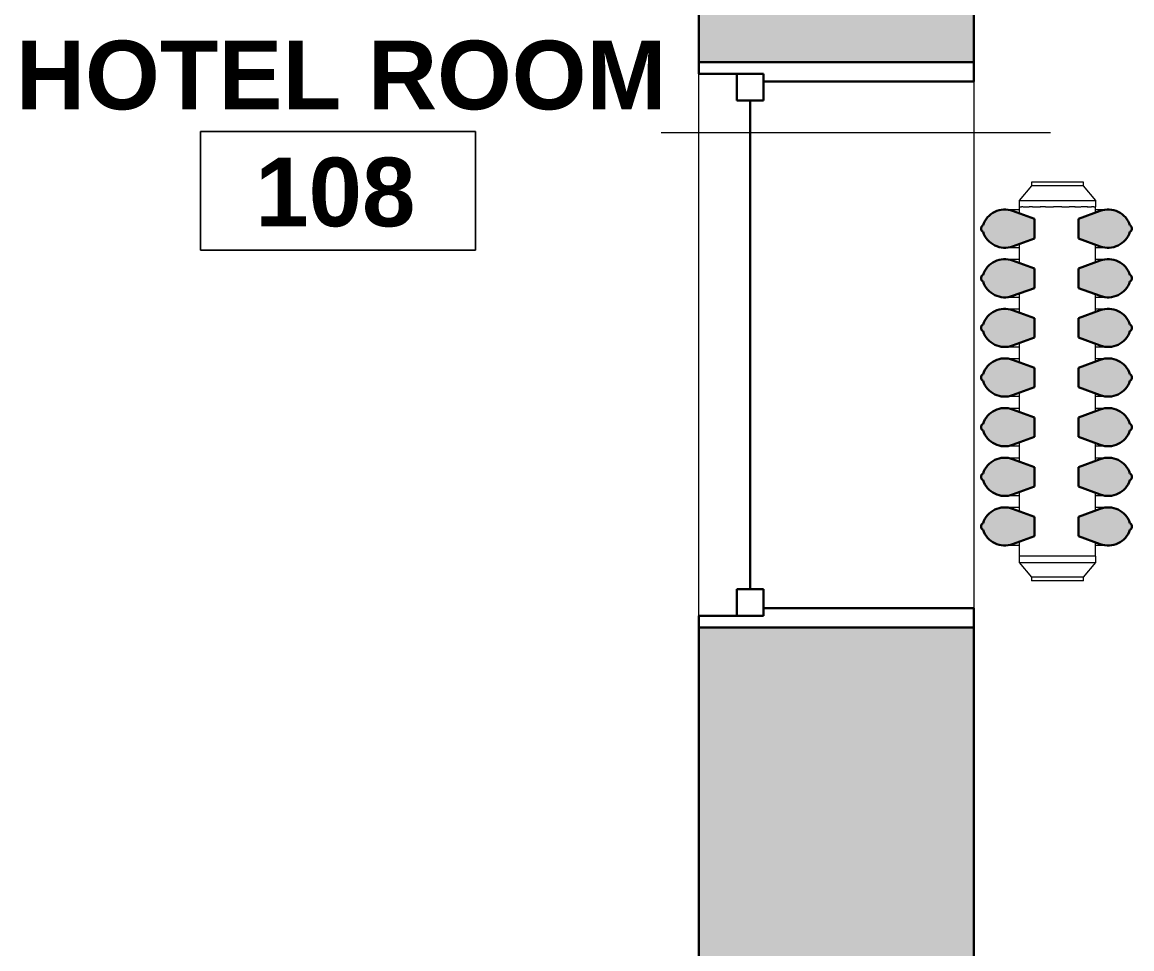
# Model space of a CAD drawing. Header units: inches. Extents: x -4688 to 1542, y -3558 to 978.
# Drawn here: x -1079.4 to -1006.7, y -446.7 to -386.1 of the extents above; entities that cross this region are included whole.
import ezdxf

# ---------------------------------------------------------------- set-up
doc = ezdxf.new("R2010")
doc.units = ezdxf.units.IN
doc.header["$MEASUREMENT"] = 0
for name, color, linetype, lineweight in [('A-AREA-IDEN', 2, 'Continuous', 9), ('A-GENM', 13, 'Continuous', 9), ('A-GLAZ', 151, 'Continuous', 18), ('A-WALL', 113, 'Continuous', 18), ('A-WALL-PATT', 111, 'Continuous', 18)]:
    doc.layers.add(name, color=color, linetype=linetype, lineweight=lineweight)
doc.styles.add('Swis721 Lt BT_B', font='', dxfattribs={"height": 4.5})
doc.styles.get('Swis721 Lt BT_B').set_extended_font_data('Swis721 Lt BT', bold=True)

# ---------------------------------------------------------------- blocks, each defined once
blk = doc.blocks.new('Double Hung - medium windows 3_ 1_-6826448-1st Floor Power _ Signal')
at = {"layer": 'A-GLAZ', "color": 8, "lineweight": 30}
for p, q in [((-18.5, 9), (-17.75, 9)), ((-17.75, 4.75), (-17.75, 9)), ((17.75, 4.75), (17.75, 9)), ((18.5, 9), (17.75, 9)), ((-17.75, 6.5), (-17.75, 4.75)), ((-17.75, 6.5), (-16, 6.5)), ((-16, 6.5), (-16, 4.75)), ((16, 6.5), (16, 4.75)), ((17.75, 6.5), (16, 6.5)), ((17.75, 6.5), (17.75, 4.75)), ((-16, 5.625), (16, 5.625)), ((-17.75, 4.75), (-16, 4.75)), ((-17.75, 4.75), (-17.25, 4.75)), ((-17.25, -9), (-17.25, 4.75)), ((17.75, 4.75), (16, 4.75)), ((17.25, 4.75), (17.75, 4.75)), ((17.25, 4.75), (17.25, -9)), ((-17.25, -9), (-18.5, -9)), ((17.25, -9), (18.5, -9))]:
    blk.add_line(p, q, dxfattribs=at)
blk = doc.blocks.new('Cast_Iron_Radiator_8182 - Cast_Iron_Radiator_8182-7592503-1st Floor Power _ Signal')
at = {"layer": 'A-GENM'}
h = blk.add_hatch(color=7, dxfattribs=at)
h.paths.add_polyline_path([(-4.524, -3.66), (-4.589, -2.87), (-5.111, -1.435), (-6.389, -1.435), (-6.911, -2.87), (-6.976, -3.66), (-6.629, -4.372), (-5.943, -4.848), (-5.876, -4.91), (-5.713, -4.933), (-5.624, -4.91), (-5.532, -4.809), (-4.871, -4.372)], flags=0)
h.paths.add_polyline_path([(-4.524, 3.66), (-4.871, 4.372), (-5.557, 4.848), (-5.624, 4.91), (-5.787, 4.933), (-5.876, 4.91), (-5.968, 4.809), (-6.629, 4.372), (-6.976, 3.66), (-6.911, 2.87), (-6.389, 1.435), (-5.111, 1.435), (-4.589, 2.87)], flags=0)
h = blk.add_hatch(color=7, dxfattribs=at)
h.paths.add_polyline_path([(-1.274, -3.66), (-1.339, -2.87), (-1.861, -1.435), (-3.139, -1.435), (-3.661, -2.87), (-3.726, -3.66), (-3.379, -4.372), (-2.693, -4.848), (-2.626, -4.91), (-2.463, -4.933), (-2.374, -4.91), (-2.282, -4.809), (-1.621, -4.372)], flags=0)
h.paths.add_polyline_path([(-1.274, 3.66), (-1.621, 4.372), (-2.307, 4.848), (-2.374, 4.91), (-2.537, 4.933), (-2.626, 4.91), (-2.718, 4.809), (-3.379, 4.372), (-3.726, 3.66), (-3.661, 2.87), (-3.139, 1.435), (-1.861, 1.435), (-1.339, 2.87)], flags=0)
h = blk.add_hatch(color=7, dxfattribs=at)
h.paths.add_polyline_path([(1.976, 3.66), (1.629, 4.372), (0.943, 4.848), (0.876, 4.91), (0.713, 4.933), (0.624, 4.91), (0.532, 4.809), (-0.129, 4.372), (-0.476, 3.66), (-0.411, 2.87), (0.111, 1.435), (1.389, 1.435), (1.911, 2.87)], flags=0)
h.paths.add_polyline_path([(1.976, -3.66), (1.911, -2.87), (1.389, -1.435), (0.111, -1.435), (-0.411, -2.87), (-0.476, -3.66), (-0.129, -4.372), (0.557, -4.848), (0.624, -4.91), (0.787, -4.933), (0.876, -4.91), (0.968, -4.809), (1.629, -4.372)], flags=0)
h = blk.add_hatch(color=7, dxfattribs=at)
h.paths.add_polyline_path([(5.226, -3.66), (5.161, -2.87), (4.639, -1.435), (3.361, -1.435), (2.839, -2.87), (2.774, -3.66), (3.121, -4.372), (3.81, -4.851), (3.874, -4.91), (4.037, -4.933), (4.126, -4.91), (4.218, -4.809), (4.879, -4.372)], flags=0)
h.paths.add_polyline_path([(5.226, 3.66), (4.879, 4.372), (4.193, 4.848), (4.126, 4.91), (3.963, 4.933), (3.874, 4.91), (3.782, 4.809), (3.121, 4.372), (2.774, 3.66), (2.839, 2.87), (3.361, 1.435), (4.639, 1.435), (5.161, 2.87)], flags=0)
h = blk.add_hatch(color=7, dxfattribs=at)
h.paths.add_polyline_path([(8.476, -3.66), (8.411, -2.87), (7.889, -1.435), (6.611, -1.435), (6.089, -2.87), (6.024, -3.66), (6.371, -4.372), (7.057, -4.848), (7.124, -4.91), (7.287, -4.933), (7.376, -4.91), (7.468, -4.809), (8.129, -4.372)], flags=0)
h.paths.add_polyline_path([(8.476, 3.66), (8.129, 4.372), (7.443, 4.848), (7.376, 4.91), (7.213, 4.933), (7.124, 4.91), (7.032, 4.809), (6.371, 4.372), (6.024, 3.66), (6.089, 2.87), (6.611, 1.435), (7.889, 1.435), (8.411, 2.87)], flags=0)
h = blk.add_hatch(color=7, dxfattribs=at)
h.paths.add_polyline_path([(11.726, 3.66), (11.379, 4.372), (10.693, 4.848), (10.626, 4.91), (10.463, 4.933), (10.374, 4.91), (10.282, 4.809), (9.621, 4.372), (9.274, 3.66), (9.339, 2.87), (9.861, 1.435), (11.139, 1.435), (11.661, 2.87)], flags=0)
h.paths.add_polyline_path([(11.726, -3.66), (11.661, -2.87), (11.139, -1.435), (9.861, -1.435), (9.339, -2.87), (9.274, -3.66), (9.621, -4.372), (10.307, -4.848), (10.374, -4.91), (10.537, -4.933), (10.626, -4.91), (10.718, -4.809), (11.379, -4.372)], flags=0)
h = blk.add_hatch(color=7, dxfattribs=at)
h.paths.add_polyline_path([(14.976, 3.66), (14.629, 4.372), (13.943, 4.848), (13.876, 4.91), (13.713, 4.933), (13.624, 4.91), (13.532, 4.809), (12.871, 4.372), (12.524, 3.66), (12.589, 2.87), (13.111, 1.435), (14.389, 1.435), (14.911, 2.87)], flags=0)
h.paths.add_polyline_path([(14.976, -3.66), (14.911, -2.87), (14.389, -1.435), (13.111, -1.435), (12.589, -2.87), (12.524, -3.66), (12.871, -4.372), (13.557, -4.848), (13.624, -4.91), (13.787, -4.933), (13.876, -4.91), (13.968, -4.809), (14.629, -4.372)], flags=0)
at = {"layer": 'A-GENM', "color": 8, "lineweight": 30}
for p, q in [((-5.943, 4.848), (-5.968, 4.809)), ((-5.713, 4.933), (-5.787, 4.933)), ((-5.532, 4.809), (-5.557, 4.848)), ((-2.693, 4.848), (-2.718, 4.809)), ((-2.463, 4.933), (-2.537, 4.933)), ((-2.282, 4.809), (-2.307, 4.848)), ((0.557, 4.848), (0.532, 4.809)), ((0.787, 4.933), (0.713, 4.933)), ((0.968, 4.809), (0.943, 4.848)), ((3.807, 4.848), (3.782, 4.809)), ((4.037, 4.933), (3.963, 4.933)), ((4.218, 4.809), (4.193, 4.848)), ((7.057, 4.848), (7.032, 4.809)), ((7.287, 4.933), (7.213, 4.933)), ((7.468, 4.809), (7.443, 4.848)), ((10.307, 4.848), (10.282, 4.809)), ((10.537, 4.933), (10.463, 4.933)), ((10.718, 4.809), (10.693, 4.848)), ((13.557, 4.848), (13.532, 4.809)), ((13.787, 4.933), (13.713, 4.933)), ((13.968, 4.809), (13.943, 4.848)), ((-6.911, 2.87), (-6.389, 1.435)), ((-5.111, 1.435), (-4.589, 2.87)), ((-3.661, 2.87), (-3.139, 1.435)), ((-1.861, 1.435), (-1.339, 2.87)), ((-0.411, 2.87), (0.111, 1.435)), ((1.389, 1.435), (1.911, 2.87)), ((2.839, 2.87), (3.361, 1.435)), ((4.639, 1.435), (5.161, 2.87)), ((6.089, 2.87), (6.611, 1.435)), ((7.889, 1.435), (8.411, 2.87)), ((9.339, 2.87), (9.861, 1.435)), ((11.139, 1.435), (11.661, 2.87)), ((12.589, 2.87), (13.111, 1.435)), ((14.389, 1.435), (14.911, 2.87)), ((-6.389, 1.435), (-5.111, 1.435)), ((-3.139, 1.435), (-1.861, 1.435)), ((0.111, 1.435), (1.389, 1.435)), ((3.361, 1.435), (4.639, 1.435)), ((6.611, 1.435), (7.889, 1.435)), ((9.861, 1.435), (11.139, 1.435)), ((13.111, 1.435), (14.389, 1.435)), ((-6.389, -1.435), (-6.911, -2.87)), ((-5.111, -1.435), (-6.389, -1.435)), ((-4.589, -2.87), (-5.111, -1.435)), ((-3.139, -1.435), (-3.661, -2.87)), ((-1.861, -1.435), (-3.139, -1.435)), ((-1.339, -2.87), (-1.861, -1.435)), ((0.111, -1.435), (-0.411, -2.87)), ((1.389, -1.435), (0.111, -1.435)), ((1.911, -2.87), (1.389, -1.435)), ((3.361, -1.435), (2.839, -2.87)), ((4.639, -1.435), (3.361, -1.435)), ((5.161, -2.87), (4.639, -1.435)), ((6.611, -1.435), (6.089, -2.87)), ((7.889, -1.435), (6.611, -1.435)), ((8.411, -2.87), (7.889, -1.435)), ((9.861, -1.435), (9.339, -2.87)), ((11.139, -1.435), (9.861, -1.435)), ((11.661, -2.87), (11.139, -1.435)), ((13.111, -1.435), (12.589, -2.87)), ((14.389, -1.435), (13.111, -1.435)), ((14.911, -2.87), (14.389, -1.435)), ((-5.968, -4.809), (-5.943, -4.848)), ((-5.787, -4.933), (-5.713, -4.933)), ((-5.557, -4.848), (-5.532, -4.809)), ((-2.718, -4.809), (-2.693, -4.848)), ((-2.537, -4.933), (-2.463, -4.933)), ((-2.307, -4.848), (-2.282, -4.809)), ((0.532, -4.809), (0.557, -4.848)), ((0.713, -4.933), (0.787, -4.933)), ((0.943, -4.848), (0.968, -4.809)), ((3.782, -4.809), (3.807, -4.848)), ((3.963, -4.933), (4.037, -4.933)), ((4.193, -4.848), (4.218, -4.809)), ((7.032, -4.809), (7.057, -4.848)), ((7.213, -4.933), (7.287, -4.933)), ((7.443, -4.848), (7.468, -4.809)), ((10.282, -4.809), (10.307, -4.848)), ((10.463, -4.933), (10.537, -4.933)), ((10.693, -4.848), (10.718, -4.809)), ((13.532, -4.809), (13.557, -4.848)), ((13.713, -4.933), (13.787, -4.933)), ((13.943, -4.848), (13.968, -4.809))]:
    blk.add_line(p, q, dxfattribs=at)
at = {"layer": 'A-GENM'}
for p, q in [((-7.584, 2.575), (-8.542, 1.771)), ((-7.179, 2.575), (-7.584, 2.575)), ((-7.584, -2.438), (-7.584, 2.575)), ((-7.179, 2.575), (-7.179, 2.565)), ((-6.799, 2.562), (-7.179, 2.562)), ((-7.179, 2.436), (-7.179, 2.551)), ((-7.179, 2.452), (-7.179, 2.301)), ((-7.179, 2.016), (-7.179, 2.287)), ((-3.549, 2.562), (-4.701, 2.562)), ((-0.299, 2.562), (-1.451, 2.562)), ((2.951, 2.562), (1.799, 2.562)), ((6.201, 2.562), (5.049, 2.562)), ((9.451, 2.562), (8.299, 2.562)), ((12.701, 2.562), (11.549, 2.562)), ((15.702, 2.562), (14.799, 2.562)), ((16.106, 2.575), (15.702, 2.575)), ((15.702, 2.575), (15.702, 2.565)), ((15.702, 2.551), (15.702, 2.436)), ((15.702, 2.452), (15.702, 2.301)), ((15.702, 2.287), (15.702, 2.016)), ((17.064, 1.771), (16.106, 2.575)), ((16.106, -2.438), (16.106, 2.575)), ((-8.542, 1.771), (-8.792, 1.771)), ((-8.792, 1.771), (-8.792, -1.635)), ((-8.542, 1.771), (-8.542, -1.635)), ((-7.179, 2.032), (-7.179, 1.615)), ((-7.179, 1.208), (-7.179, 1.604)), ((15.702, 2.032), (15.702, 1.615)), ((15.702, 1.604), (15.702, 1.208)), ((17.314, 1.771), (17.064, 1.771)), ((17.064, 1.771), (17.064, -1.635)), ((17.314, 1.771), (17.314, -1.635)), ((-7.179, 1.22), (-7.179, 0.828)), ((-7.179, 0.352), (-7.179, 0.825)), ((15.702, 1.22), (15.702, 0.828)), ((15.702, 0.825), (15.702, 0.352)), ((-7.179, 0.357), (-7.179, -0.194)), ((15.702, 0.357), (15.702, -0.194)), ((-7.179, -0.715), (-7.179, -0.19)), ((-7.179, -0.717), (-7.179, -1.06)), ((15.702, -0.19), (15.702, -0.715)), ((15.702, -0.717), (15.702, -1.06)), ((-7.179, -1.567), (-7.179, -1.051)), ((15.702, -1.051), (15.702, -1.567)), ((-8.792, -1.635), (-8.542, -1.635)), ((-8.542, -1.635), (-7.584, -2.438)), ((-7.179, -1.573), (-7.179, -1.704)), ((-7.179, -1.707), (-7.179, -1.792)), ((-7.179, -2.188), (-7.179, -1.784)), ((15.702, -1.573), (15.702, -1.704)), ((15.702, -1.707), (15.702, -1.792)), ((15.702, -1.784), (15.702, -2.188)), ((16.106, -2.438), (17.064, -1.635)), ((17.064, -1.635), (17.314, -1.635)), ((-7.584, -2.438), (-7.179, -2.438)), ((-7.179, -2.192), (-7.179, -2.296)), ((-7.179, -2.438), (-7.179, -2.291)), ((-7.179, -2.438), (-6.754, -2.438)), ((-4.746, -2.438), (-3.504, -2.438)), ((-1.496, -2.438), (-0.254, -2.438)), ((1.754, -2.438), (2.996, -2.438)), ((5.004, -2.438), (6.246, -2.438)), ((8.254, -2.438), (9.496, -2.438)), ((11.504, -2.438), (12.746, -2.438)), ((14.754, -2.438), (15.702, -2.438)), ((15.702, -2.192), (15.702, -2.296)), ((15.702, -2.291), (15.702, -2.438)), ((15.702, -2.438), (16.106, -2.438))]:
    blk.add_line(p, q, dxfattribs=at)
at = {"layer": 'A-GENM', "flags": 128}
for points in [[(-7.002, 3.383), (-7.001, 3.443), (-6.997, 3.503), (-6.991, 3.563), (-6.983, 3.622), (-6.972, 3.681), (-6.959, 3.74), (-6.943, 3.798), (-6.926, 3.855), (-6.906, 3.911), (-6.883, 3.967), (-6.859, 4.022), (-6.832, 4.076), (-6.804, 4.128), (-6.773, 4.18), (-6.74, 4.23), (-6.705, 4.279), (-6.668, 4.326), (-6.63, 4.372), (-6.589, 4.416), (-6.547, 4.459), (-6.503, 4.5), (-6.458, 4.539), (-6.411, 4.576), (-6.362, 4.612), (-6.312, 4.645), (-6.261, 4.677), (-6.209, 4.706), (-6.155, 4.733), (-6.101, 4.758), (-6.045, 4.781), (-5.989, 4.802), (-5.968, 4.809)], [(-5.919, 4.877), (-5.914, 4.882), (-5.909, 4.887), (-5.903, 4.892)], [(-5.844, 4.924), (-5.837, 4.926), (-5.83, 4.928), (-5.823, 4.929)], [(-5.676, 4.929), (-5.669, 4.927), (-5.662, 4.925), (-5.655, 4.923)], [(-5.596, 4.891), (-5.591, 4.887), (-5.585, 4.882), (-5.58, 4.876)], [(-5.532, 4.809), (-5.475, 4.789), (-5.419, 4.767), (-5.365, 4.743), (-5.311, 4.716), (-5.258, 4.688), (-5.206, 4.657), (-5.156, 4.624), (-5.107, 4.59), (-5.059, 4.553), (-5.013, 4.515), (-4.969, 4.474), (-4.926, 4.432), (-4.885, 4.389), (-4.846, 4.343), (-4.808, 4.296), (-4.773, 4.248), (-4.739, 4.198), (-4.707, 4.147), (-4.678, 4.095), (-4.651, 4.042), (-4.625, 3.987), (-4.602, 3.932), (-4.581, 3.876), (-4.563, 3.819), (-4.547, 3.761), (-4.533, 3.703), (-4.521, 3.644), (-4.512, 3.585), (-4.505, 3.525), (-4.5, 3.465), (-4.498, 3.405), (-4.498, 3.383)], [(-3.752, 3.383), (-3.751, 3.443), (-3.747, 3.503), (-3.741, 3.563), (-3.733, 3.622), (-3.722, 3.681), (-3.709, 3.74), (-3.693, 3.798), (-3.676, 3.855), (-3.656, 3.911), (-3.633, 3.967), (-3.609, 4.022), (-3.582, 4.076), (-3.554, 4.128), (-3.523, 4.18), (-3.49, 4.23), (-3.455, 4.279), (-3.418, 4.326), (-3.38, 4.372), (-3.339, 4.416), (-3.297, 4.459), (-3.253, 4.5), (-3.208, 4.539), (-3.161, 4.576), (-3.112, 4.612), (-3.062, 4.645), (-3.011, 4.677), (-2.959, 4.706), (-2.905, 4.733), (-2.851, 4.758), (-2.795, 4.781), (-2.739, 4.802), (-2.718, 4.809)], [(-2.669, 4.877), (-2.664, 4.882), (-2.659, 4.887), (-2.653, 4.892)], [(-2.594, 4.924), (-2.587, 4.926), (-2.58, 4.928), (-2.573, 4.929)], [(-2.426, 4.929), (-2.419, 4.927), (-2.412, 4.925), (-2.405, 4.923)], [(-2.346, 4.891), (-2.341, 4.887), (-2.335, 4.882), (-2.33, 4.876)], [(-2.282, 4.809), (-2.225, 4.789), (-2.169, 4.767), (-2.115, 4.743), (-2.061, 4.716), (-2.008, 4.688), (-1.956, 4.657), (-1.906, 4.624), (-1.857, 4.59), (-1.809, 4.553), (-1.763, 4.515), (-1.719, 4.474), (-1.676, 4.432), (-1.635, 4.389), (-1.596, 4.343), (-1.558, 4.296), (-1.523, 4.248), (-1.489, 4.198), (-1.457, 4.147), (-1.428, 4.095), (-1.401, 4.042), (-1.375, 3.987), (-1.352, 3.932), (-1.331, 3.876), (-1.313, 3.819), (-1.297, 3.761), (-1.283, 3.703), (-1.271, 3.644), (-1.262, 3.585), (-1.255, 3.525), (-1.25, 3.465), (-1.248, 3.405), (-1.248, 3.383)], [(-0.502, 3.383), (-0.501, 3.443), (-0.497, 3.503), (-0.491, 3.563), (-0.483, 3.622), (-0.472, 3.681), (-0.459, 3.74), (-0.443, 3.798), (-0.426, 3.855), (-0.406, 3.911), (-0.383, 3.967), (-0.359, 4.022), (-0.332, 4.076), (-0.304, 4.128), (-0.273, 4.18), (-0.24, 4.23), (-0.205, 4.279), (-0.168, 4.326), (-0.13, 4.372), (-0.089, 4.416), (-0.047, 4.459), (-0.003, 4.5), (0.042, 4.539), (0.089, 4.576), (0.138, 4.612), (0.188, 4.645), (0.239, 4.677), (0.291, 4.706), (0.345, 4.733), (0.399, 4.758), (0.455, 4.781), (0.511, 4.802), (0.532, 4.809)], [(0.581, 4.877), (0.586, 4.882), (0.591, 4.887), (0.597, 4.892)], [(0.656, 4.924), (0.663, 4.926), (0.67, 4.928), (0.677, 4.929)], [(0.824, 4.929), (0.831, 4.927), (0.838, 4.925), (0.845, 4.923)], [(0.904, 4.891), (0.909, 4.887), (0.915, 4.882), (0.92, 4.876)], [(0.968, 4.809), (1.025, 4.789), (1.081, 4.767), (1.135, 4.743), (1.189, 4.716), (1.242, 4.688), (1.294, 4.657), (1.344, 4.624), (1.393, 4.59), (1.441, 4.553), (1.487, 4.515), (1.531, 4.474), (1.574, 4.432), (1.615, 4.389), (1.654, 4.343), (1.692, 4.296), (1.727, 4.248), (1.761, 4.198), (1.793, 4.147), (1.822, 4.095), (1.849, 4.042), (1.875, 3.987), (1.898, 3.932), (1.919, 3.876), (1.937, 3.819), (1.953, 3.761), (1.967, 3.703), (1.979, 3.644), (1.988, 3.585), (1.995, 3.525), (2, 3.465), (2.002, 3.405), (2.002, 3.383)], [(2.748, 3.383), (2.749, 3.443), (2.753, 3.503), (2.759, 3.563), (2.767, 3.622), (2.778, 3.681), (2.791, 3.74), (2.807, 3.798), (2.824, 3.855), (2.844, 3.911), (2.867, 3.967), (2.891, 4.022), (2.918, 4.076), (2.946, 4.128), (2.977, 4.18), (3.01, 4.23), (3.045, 4.279), (3.082, 4.326), (3.12, 4.372), (3.161, 4.416), (3.203, 4.459), (3.247, 4.5), (3.292, 4.539), (3.339, 4.576), (3.388, 4.612), (3.438, 4.645), (3.489, 4.677), (3.541, 4.706), (3.595, 4.733), (3.649, 4.758), (3.705, 4.781), (3.761, 4.802), (3.782, 4.809)], [(3.831, 4.877), (3.836, 4.882), (3.841, 4.887), (3.847, 4.892)], [(3.906, 4.924), (3.913, 4.926), (3.92, 4.928), (3.927, 4.929)], [(4.074, 4.929), (4.081, 4.927), (4.088, 4.925), (4.095, 4.923)], [(4.154, 4.891), (4.159, 4.887), (4.165, 4.882), (4.17, 4.876)], [(4.218, 4.809), (4.275, 4.789), (4.331, 4.767), (4.385, 4.743), (4.439, 4.716), (4.492, 4.688), (4.544, 4.657), (4.594, 4.624), (4.643, 4.59), (4.691, 4.553), (4.737, 4.515), (4.781, 4.474), (4.824, 4.432), (4.865, 4.389), (4.904, 4.343), (4.942, 4.296), (4.977, 4.248), (5.011, 4.198), (5.043, 4.147), (5.072, 4.095), (5.099, 4.042), (5.125, 3.987), (5.148, 3.932), (5.169, 3.876), (5.187, 3.819), (5.203, 3.761), (5.217, 3.703), (5.229, 3.644), (5.238, 3.585), (5.245, 3.525), (5.25, 3.465), (5.252, 3.405), (5.252, 3.383)], [(5.998, 3.383), (5.999, 3.443), (6.003, 3.503), (6.009, 3.563), (6.017, 3.622), (6.028, 3.681), (6.041, 3.74), (6.057, 3.798), (6.074, 3.855), (6.094, 3.911), (6.117, 3.967), (6.141, 4.022), (6.168, 4.076), (6.196, 4.128), (6.227, 4.18), (6.26, 4.23), (6.295, 4.279), (6.332, 4.326), (6.37, 4.372), (6.411, 4.416), (6.453, 4.459), (6.497, 4.5), (6.542, 4.539), (6.589, 4.576), (6.638, 4.612), (6.688, 4.645), (6.739, 4.677), (6.791, 4.706), (6.845, 4.733), (6.899, 4.758), (6.955, 4.781), (7.011, 4.802), (7.032, 4.809)], [(7.081, 4.877), (7.086, 4.882), (7.091, 4.887), (7.097, 4.892)], [(7.156, 4.924), (7.163, 4.926), (7.17, 4.928), (7.177, 4.929)], [(7.324, 4.929), (7.331, 4.927), (7.338, 4.925), (7.345, 4.923)], [(7.404, 4.891), (7.409, 4.887), (7.415, 4.882), (7.42, 4.876)], [(7.468, 4.809), (7.525, 4.789), (7.581, 4.767), (7.635, 4.743), (7.689, 4.716), (7.742, 4.688), (7.794, 4.657), (7.844, 4.624), (7.893, 4.59), (7.941, 4.553), (7.987, 4.515), (8.031, 4.474), (8.074, 4.432), (8.115, 4.389), (8.154, 4.343), (8.192, 4.296), (8.227, 4.248), (8.261, 4.198), (8.293, 4.147), (8.322, 4.095), (8.349, 4.042), (8.375, 3.987), (8.398, 3.932), (8.419, 3.876), (8.437, 3.819), (8.453, 3.761), (8.467, 3.703), (8.479, 3.644), (8.488, 3.585), (8.495, 3.525), (8.5, 3.465), (8.502, 3.405), (8.502, 3.383)], [(9.248, 3.383), (9.249, 3.443), (9.253, 3.503), (9.259, 3.563), (9.267, 3.622), (9.278, 3.681), (9.291, 3.74), (9.307, 3.798), (9.324, 3.855), (9.344, 3.911), (9.367, 3.967), (9.391, 4.022), (9.418, 4.076), (9.446, 4.128), (9.477, 4.18), (9.51, 4.23), (9.545, 4.279), (9.582, 4.326), (9.62, 4.372), (9.661, 4.416), (9.703, 4.459), (9.747, 4.5), (9.792, 4.539), (9.839, 4.576), (9.888, 4.612), (9.938, 4.645), (9.989, 4.677), (10.041, 4.706), (10.095, 4.733), (10.149, 4.758), (10.205, 4.781), (10.261, 4.802), (10.282, 4.809)], [(10.331, 4.877), (10.336, 4.882), (10.341, 4.887), (10.347, 4.892)], [(10.406, 4.924), (10.413, 4.926), (10.42, 4.928), (10.427, 4.929)], [(10.574, 4.929), (10.581, 4.927), (10.588, 4.925), (10.595, 4.923)], [(10.654, 4.891), (10.659, 4.887), (10.665, 4.882), (10.67, 4.876)], [(10.718, 4.809), (10.775, 4.789), (10.831, 4.767), (10.885, 4.743), (10.939, 4.716), (10.992, 4.688), (11.044, 4.657), (11.094, 4.624), (11.143, 4.59), (11.191, 4.553), (11.237, 4.515), (11.281, 4.474), (11.324, 4.432), (11.365, 4.389), (11.404, 4.343), (11.442, 4.296), (11.477, 4.248), (11.511, 4.198), (11.543, 4.147), (11.572, 4.095), (11.599, 4.042), (11.625, 3.987), (11.648, 3.932), (11.669, 3.876), (11.687, 3.819), (11.703, 3.761), (11.717, 3.703), (11.729, 3.644), (11.738, 3.585), (11.745, 3.525), (11.75, 3.465), (11.752, 3.405), (11.752, 3.383)], [(12.498, 3.383), (12.499, 3.443), (12.503, 3.503), (12.509, 3.563), (12.517, 3.622), (12.528, 3.681), (12.541, 3.74), (12.557, 3.798), (12.574, 3.855), (12.594, 3.911), (12.617, 3.967), (12.641, 4.022), (12.668, 4.076), (12.696, 4.128), (12.727, 4.18), (12.76, 4.23), (12.795, 4.279), (12.832, 4.326), (12.87, 4.372), (12.911, 4.416), (12.953, 4.459), (12.997, 4.5), (13.042, 4.539), (13.089, 4.576), (13.138, 4.612), (13.188, 4.645), (13.239, 4.677), (13.291, 4.706), (13.345, 4.733), (13.399, 4.758), (13.455, 4.781), (13.511, 4.802), (13.532, 4.809)], [(13.581, 4.877), (13.586, 4.882), (13.591, 4.887), (13.597, 4.892)], [(13.656, 4.924), (13.663, 4.926), (13.67, 4.928), (13.677, 4.929)], [(13.824, 4.929), (13.831, 4.927), (13.838, 4.925), (13.845, 4.923)], [(13.904, 4.891), (13.909, 4.887), (13.915, 4.882), (13.92, 4.876)], [(13.968, 4.809), (14.025, 4.789), (14.081, 4.767), (14.135, 4.743), (14.189, 4.716), (14.242, 4.688), (14.294, 4.657), (14.344, 4.624), (14.393, 4.59), (14.441, 4.553), (14.487, 4.515), (14.531, 4.474), (14.574, 4.432), (14.615, 4.389), (14.654, 4.343), (14.692, 4.296), (14.727, 4.248), (14.761, 4.198), (14.793, 4.147), (14.822, 4.095), (14.849, 4.042), (14.875, 3.987), (14.898, 3.932), (14.919, 3.876), (14.937, 3.819), (14.953, 3.761), (14.967, 3.703), (14.979, 3.644), (14.988, 3.585), (14.995, 3.525), (15, 3.465), (15.002, 3.405), (15.002, 3.383)], [(-7.002, 2.571), (-7.002, 2.642), (-7.002, 2.71), (-7.002, 2.775), (-7.002, 2.837), (-7.002, 2.896), (-7.002, 2.952), (-7.002, 3.005), (-7.002, 3.055), (-7.002, 3.102), (-7.002, 3.145), (-7.002, 3.185), (-7.002, 3.221), (-7.002, 3.254), (-7.002, 3.283), (-7.002, 3.309), (-7.002, 3.33), (-7.002, 3.348), (-7.002, 3.363), (-7.002, 3.373), (-7.002, 3.38), (-7.002, 3.383), (-7.002, 3.383)], [(-4.498, 3.383), (-4.498, 3.381), (-4.498, 3.375), (-4.498, 3.366), (-4.498, 3.353), (-4.498, 3.336), (-4.498, 3.315), (-4.498, 3.29), (-4.498, 3.262), (-4.498, 3.23), (-4.498, 3.195), (-4.498, 3.156), (-4.498, 3.114), (-4.498, 3.068), (-4.498, 3.019), (-4.498, 2.967), (-4.498, 2.911), (-4.498, 2.853), (-4.498, 2.792), (-4.498, 2.727), (-4.498, 2.66), (-4.498, 2.591), (-4.498, 2.562)], [(-3.752, 2.571), (-3.752, 2.642), (-3.752, 2.71), (-3.752, 2.775), (-3.752, 2.837), (-3.752, 2.896), (-3.752, 2.952), (-3.752, 3.005), (-3.752, 3.055), (-3.752, 3.102), (-3.752, 3.145), (-3.752, 3.185), (-3.752, 3.221), (-3.752, 3.254), (-3.752, 3.283), (-3.752, 3.309), (-3.752, 3.33), (-3.752, 3.348), (-3.752, 3.363), (-3.752, 3.373), (-3.752, 3.38), (-3.752, 3.383), (-3.752, 3.383)], [(-1.248, 3.383), (-1.248, 3.381), (-1.248, 3.375), (-1.248, 3.366), (-1.248, 3.353), (-1.248, 3.336), (-1.248, 3.315), (-1.248, 3.29), (-1.248, 3.262), (-1.248, 3.23), (-1.248, 3.195), (-1.248, 3.156), (-1.248, 3.114), (-1.248, 3.068), (-1.248, 3.019), (-1.248, 2.967), (-1.248, 2.911), (-1.248, 2.853), (-1.248, 2.792), (-1.248, 2.727), (-1.248, 2.66), (-1.248, 2.591), (-1.248, 2.562)], [(-0.502, 2.571), (-0.502, 2.642), (-0.502, 2.71), (-0.502, 2.775), (-0.502, 2.837), (-0.502, 2.896), (-0.502, 2.952), (-0.502, 3.005), (-0.502, 3.055), (-0.502, 3.102), (-0.502, 3.145), (-0.502, 3.185), (-0.502, 3.221), (-0.502, 3.254), (-0.502, 3.283), (-0.502, 3.309), (-0.502, 3.33), (-0.502, 3.348), (-0.502, 3.363), (-0.502, 3.373), (-0.502, 3.38), (-0.502, 3.383), (-0.502, 3.383)], [(2.002, 3.383), (2.002, 3.381), (2.002, 3.375), (2.002, 3.366), (2.002, 3.353), (2.002, 3.336), (2.002, 3.315), (2.002, 3.29), (2.002, 3.262), (2.002, 3.23), (2.002, 3.195), (2.002, 3.156), (2.002, 3.114), (2.002, 3.068), (2.002, 3.019), (2.002, 2.967), (2.002, 2.911), (2.002, 2.853), (2.002, 2.792), (2.002, 2.727), (2.002, 2.66), (2.002, 2.591), (2.002, 2.562)], [(2.748, 2.571), (2.748, 2.642), (2.748, 2.71), (2.748, 2.775), (2.748, 2.837), (2.748, 2.896), (2.748, 2.952), (2.748, 3.005), (2.748, 3.055), (2.748, 3.102), (2.748, 3.145), (2.748, 3.185), (2.748, 3.221), (2.748, 3.254), (2.748, 3.283), (2.748, 3.309), (2.748, 3.33), (2.748, 3.348), (2.748, 3.363), (2.748, 3.373), (2.748, 3.38), (2.748, 3.383), (2.748, 3.383)], [(5.252, 3.383), (5.252, 3.381), (5.252, 3.375), (5.252, 3.366), (5.252, 3.353), (5.252, 3.336), (5.252, 3.315), (5.252, 3.29), (5.252, 3.262), (5.252, 3.23), (5.252, 3.195), (5.252, 3.156), (5.252, 3.114), (5.252, 3.068), (5.252, 3.019), (5.252, 2.967), (5.252, 2.911), (5.252, 2.853), (5.252, 2.792), (5.252, 2.727), (5.252, 2.66), (5.252, 2.591), (5.252, 2.562)], [(5.998, 2.571), (5.998, 2.642), (5.998, 2.71), (5.998, 2.775), (5.998, 2.837), (5.998, 2.896), (5.998, 2.952), (5.998, 3.005), (5.998, 3.055), (5.998, 3.102), (5.998, 3.145), (5.998, 3.185), (5.998, 3.221), (5.998, 3.254), (5.998, 3.283), (5.998, 3.309), (5.998, 3.33), (5.998, 3.348), (5.998, 3.363), (5.998, 3.373), (5.998, 3.38), (5.998, 3.383), (5.998, 3.383)], [(8.502, 3.383), (8.502, 3.381), (8.502, 3.375), (8.502, 3.366), (8.502, 3.353), (8.502, 3.336), (8.502, 3.315), (8.502, 3.29), (8.502, 3.262), (8.502, 3.23), (8.502, 3.195), (8.502, 3.156), (8.502, 3.114), (8.502, 3.068), (8.502, 3.019), (8.502, 2.967), (8.502, 2.911), (8.502, 2.853), (8.502, 2.792), (8.502, 2.727), (8.502, 2.66), (8.502, 2.591), (8.502, 2.562)], [(9.248, 2.571), (9.248, 2.642), (9.248, 2.71), (9.248, 2.775), (9.248, 2.837), (9.248, 2.896), (9.248, 2.952), (9.248, 3.005), (9.248, 3.055), (9.248, 3.102), (9.248, 3.145), (9.248, 3.185), (9.248, 3.221), (9.248, 3.254), (9.248, 3.283), (9.248, 3.309), (9.248, 3.33), (9.248, 3.348), (9.248, 3.363), (9.248, 3.373), (9.248, 3.38), (9.248, 3.383), (9.248, 3.383)], [(11.752, 3.383), (11.752, 3.381), (11.752, 3.375), (11.752, 3.366), (11.752, 3.353), (11.752, 3.336), (11.752, 3.315), (11.752, 3.29), (11.752, 3.262), (11.752, 3.23), (11.752, 3.195), (11.752, 3.156), (11.752, 3.114), (11.752, 3.068), (11.752, 3.019), (11.752, 2.967), (11.752, 2.911), (11.752, 2.853), (11.752, 2.792), (11.752, 2.727), (11.752, 2.66), (11.752, 2.591), (11.752, 2.562)], [(12.498, 2.571), (12.498, 2.642), (12.498, 2.71), (12.498, 2.775), (12.498, 2.837), (12.498, 2.896), (12.498, 2.952), (12.498, 3.005), (12.498, 3.055), (12.498, 3.102), (12.498, 3.145), (12.498, 3.185), (12.498, 3.221), (12.498, 3.254), (12.498, 3.283), (12.498, 3.309), (12.498, 3.33), (12.498, 3.348), (12.498, 3.363), (12.498, 3.373), (12.498, 3.38), (12.498, 3.383), (12.498, 3.383)], [(15.002, 3.383), (15.002, 3.381), (15.002, 3.375), (15.002, 3.366), (15.002, 3.353), (15.002, 3.336), (15.002, 3.315), (15.002, 3.29), (15.002, 3.262), (15.002, 3.23), (15.002, 3.195), (15.002, 3.156), (15.002, 3.114), (15.002, 3.068), (15.002, 3.019), (15.002, 2.967), (15.002, 2.911), (15.002, 2.853), (15.002, 2.792), (15.002, 2.727), (15.002, 2.66), (15.002, 2.591), (15.002, 2.562)], [(-7.002, -3.383), (-7.002, -3.381), (-7.002, -3.375), (-7.002, -3.366), (-7.002, -3.353), (-7.002, -3.336), (-7.002, -3.315), (-7.002, -3.29), (-7.002, -3.262), (-7.002, -3.23), (-7.002, -3.195), (-7.002, -3.156), (-7.002, -3.114), (-7.002, -3.068), (-7.002, -3.019), (-7.002, -2.967), (-7.002, -2.911), (-7.002, -2.853), (-7.002, -2.792), (-7.002, -2.727), (-7.002, -2.66), (-7.002, -2.591), (-7.002, -2.518), (-7.002, -2.444)], [(-4.498, -2.438), (-4.498, -2.498), (-4.498, -2.571), (-4.498, -2.642), (-4.498, -2.71), (-4.498, -2.775), (-4.498, -2.837), (-4.498, -2.896), (-4.498, -2.952), (-4.498, -3.005), (-4.498, -3.055), (-4.498, -3.102), (-4.498, -3.145), (-4.498, -3.185), (-4.498, -3.221), (-4.498, -3.254), (-4.498, -3.283), (-4.498, -3.309), (-4.498, -3.33), (-4.498, -3.348), (-4.498, -3.363), (-4.498, -3.373), (-4.498, -3.38), (-4.498, -3.383), (-4.498, -3.383)], [(-3.752, -3.383), (-3.752, -3.381), (-3.752, -3.375), (-3.752, -3.366), (-3.752, -3.353), (-3.752, -3.336), (-3.752, -3.315), (-3.752, -3.29), (-3.752, -3.262), (-3.752, -3.23), (-3.752, -3.195), (-3.752, -3.156), (-3.752, -3.114), (-3.752, -3.068), (-3.752, -3.019), (-3.752, -2.967), (-3.752, -2.911), (-3.752, -2.853), (-3.752, -2.792), (-3.752, -2.727), (-3.752, -2.66), (-3.752, -2.591), (-3.752, -2.518), (-3.752, -2.444)], [(-1.248, -2.438), (-1.248, -2.498), (-1.248, -2.571), (-1.248, -2.642), (-1.248, -2.71), (-1.248, -2.775), (-1.248, -2.837), (-1.248, -2.896), (-1.248, -2.952), (-1.248, -3.005), (-1.248, -3.055), (-1.248, -3.102), (-1.248, -3.145), (-1.248, -3.185), (-1.248, -3.221), (-1.248, -3.254), (-1.248, -3.283), (-1.248, -3.309), (-1.248, -3.33), (-1.248, -3.348), (-1.248, -3.363), (-1.248, -3.373), (-1.248, -3.38), (-1.248, -3.383), (-1.248, -3.383)], [(-0.502, -3.383), (-0.502, -3.381), (-0.502, -3.375), (-0.502, -3.366), (-0.502, -3.353), (-0.502, -3.336), (-0.502, -3.315), (-0.502, -3.29), (-0.502, -3.262), (-0.502, -3.23), (-0.502, -3.195), (-0.502, -3.156), (-0.502, -3.114), (-0.502, -3.068), (-0.502, -3.019), (-0.502, -2.967), (-0.502, -2.911), (-0.502, -2.853), (-0.502, -2.792), (-0.502, -2.727), (-0.502, -2.66), (-0.502, -2.591), (-0.502, -2.518), (-0.502, -2.444)], [(2.002, -2.438), (2.002, -2.498), (2.002, -2.571), (2.002, -2.642), (2.002, -2.71), (2.002, -2.775), (2.002, -2.837), (2.002, -2.896), (2.002, -2.952), (2.002, -3.005), (2.002, -3.055), (2.002, -3.102), (2.002, -3.145), (2.002, -3.185), (2.002, -3.221), (2.002, -3.254), (2.002, -3.283), (2.002, -3.309), (2.002, -3.33), (2.002, -3.348), (2.002, -3.363), (2.002, -3.373), (2.002, -3.38), (2.002, -3.383), (2.002, -3.383)], [(2.748, -3.383), (2.748, -3.381), (2.748, -3.375), (2.748, -3.366), (2.748, -3.353), (2.748, -3.336), (2.748, -3.315), (2.748, -3.29), (2.748, -3.262), (2.748, -3.23), (2.748, -3.195), (2.748, -3.156), (2.748, -3.114), (2.748, -3.068), (2.748, -3.019), (2.748, -2.967), (2.748, -2.911), (2.748, -2.853), (2.748, -2.792), (2.748, -2.727), (2.748, -2.66), (2.748, -2.591), (2.748, -2.518), (2.748, -2.444)], [(5.252, -2.438), (5.252, -2.498), (5.252, -2.571), (5.252, -2.642), (5.252, -2.71), (5.252, -2.775), (5.252, -2.837), (5.252, -2.896), (5.252, -2.952), (5.252, -3.005), (5.252, -3.055), (5.252, -3.102), (5.252, -3.145), (5.252, -3.185), (5.252, -3.221), (5.252, -3.254), (5.252, -3.283), (5.252, -3.309), (5.252, -3.33), (5.252, -3.348), (5.252, -3.363), (5.252, -3.373), (5.252, -3.38), (5.252, -3.383), (5.252, -3.383)], [(5.998, -3.383), (5.998, -3.381), (5.998, -3.375), (5.998, -3.366), (5.998, -3.353), (5.998, -3.336), (5.998, -3.315), (5.998, -3.29), (5.998, -3.262), (5.998, -3.23), (5.998, -3.195), (5.998, -3.156), (5.998, -3.114), (5.998, -3.068), (5.998, -3.019), (5.998, -2.967), (5.998, -2.911), (5.998, -2.853), (5.998, -2.792), (5.998, -2.727), (5.998, -2.66), (5.998, -2.591), (5.998, -2.518), (5.998, -2.444)], [(8.502, -2.438), (8.502, -2.498), (8.502, -2.571), (8.502, -2.642), (8.502, -2.71), (8.502, -2.775), (8.502, -2.837), (8.502, -2.896), (8.502, -2.952), (8.502, -3.005), (8.502, -3.055), (8.502, -3.102), (8.502, -3.145), (8.502, -3.185), (8.502, -3.221), (8.502, -3.254), (8.502, -3.283), (8.502, -3.309), (8.502, -3.33), (8.502, -3.348), (8.502, -3.363), (8.502, -3.373), (8.502, -3.38), (8.502, -3.383), (8.502, -3.383)], [(9.248, -3.383), (9.248, -3.381), (9.248, -3.375), (9.248, -3.366), (9.248, -3.353), (9.248, -3.336), (9.248, -3.315), (9.248, -3.29), (9.248, -3.262), (9.248, -3.23), (9.248, -3.195), (9.248, -3.156), (9.248, -3.114), (9.248, -3.068), (9.248, -3.019), (9.248, -2.967), (9.248, -2.911), (9.248, -2.853), (9.248, -2.792), (9.248, -2.727), (9.248, -2.66), (9.248, -2.591), (9.248, -2.518), (9.248, -2.444)], [(11.752, -2.438), (11.752, -2.498), (11.752, -2.571), (11.752, -2.642), (11.752, -2.71), (11.752, -2.775), (11.752, -2.837), (11.752, -2.896), (11.752, -2.952), (11.752, -3.005), (11.752, -3.055), (11.752, -3.102), (11.752, -3.145), (11.752, -3.185), (11.752, -3.221), (11.752, -3.254), (11.752, -3.283), (11.752, -3.309), (11.752, -3.33), (11.752, -3.348), (11.752, -3.363), (11.752, -3.373), (11.752, -3.38), (11.752, -3.383), (11.752, -3.383)], [(12.498, -3.383), (12.498, -3.381), (12.498, -3.375), (12.498, -3.366), (12.498, -3.353), (12.498, -3.336), (12.498, -3.315), (12.498, -3.29), (12.498, -3.262), (12.498, -3.23), (12.498, -3.195), (12.498, -3.156), (12.498, -3.114), (12.498, -3.068), (12.498, -3.019), (12.498, -2.967), (12.498, -2.911), (12.498, -2.853), (12.498, -2.792), (12.498, -2.727), (12.498, -2.66), (12.498, -2.591), (12.498, -2.518), (12.498, -2.444)], [(15.002, -2.436), (15.002, -2.498), (15.002, -2.571), (15.002, -2.642), (15.002, -2.71), (15.002, -2.775), (15.002, -2.837), (15.002, -2.896), (15.002, -2.952), (15.002, -3.005), (15.002, -3.055), (15.002, -3.102), (15.002, -3.145), (15.002, -3.185), (15.002, -3.221), (15.002, -3.254), (15.002, -3.283), (15.002, -3.309), (15.002, -3.33), (15.002, -3.348), (15.002, -3.363), (15.002, -3.373), (15.002, -3.38), (15.002, -3.383), (15.002, -3.383)], [(-5.968, -4.809), (-6.025, -4.789), (-6.081, -4.767), (-6.135, -4.743), (-6.189, -4.716), (-6.242, -4.688), (-6.294, -4.657), (-6.344, -4.624), (-6.393, -4.59), (-6.441, -4.553), (-6.487, -4.515), (-6.531, -4.474), (-6.574, -4.432), (-6.615, -4.389), (-6.654, -4.343), (-6.692, -4.296), (-6.727, -4.248), (-6.761, -4.198), (-6.793, -4.147), (-6.822, -4.095), (-6.849, -4.042), (-6.875, -3.987), (-6.898, -3.932), (-6.919, -3.876), (-6.937, -3.819), (-6.953, -3.761), (-6.967, -3.703), (-6.979, -3.644), (-6.988, -3.585), (-6.995, -3.525), (-7, -3.465), (-7.002, -3.405), (-7.002, -3.383)], [(-4.498, -3.383), (-4.499, -3.443), (-4.503, -3.503), (-4.509, -3.563), (-4.517, -3.622), (-4.528, -3.681), (-4.541, -3.74), (-4.557, -3.798), (-4.574, -3.855), (-4.594, -3.911), (-4.617, -3.967), (-4.641, -4.022), (-4.668, -4.076), (-4.696, -4.128), (-4.727, -4.18), (-4.76, -4.23), (-4.795, -4.279), (-4.832, -4.326), (-4.87, -4.372), (-4.911, -4.416), (-4.953, -4.459), (-4.997, -4.5), (-5.042, -4.539), (-5.089, -4.576), (-5.138, -4.612), (-5.188, -4.645), (-5.239, -4.677), (-5.291, -4.706), (-5.345, -4.733), (-5.399, -4.758), (-5.455, -4.781), (-5.511, -4.802), (-5.532, -4.809)], [(-2.718, -4.809), (-2.775, -4.789), (-2.831, -4.767), (-2.885, -4.743), (-2.939, -4.716), (-2.992, -4.688), (-3.044, -4.657), (-3.094, -4.624), (-3.143, -4.59), (-3.191, -4.553), (-3.237, -4.515), (-3.281, -4.474), (-3.324, -4.432), (-3.365, -4.389), (-3.404, -4.343), (-3.442, -4.296), (-3.477, -4.248), (-3.511, -4.198), (-3.543, -4.147), (-3.572, -4.095), (-3.599, -4.042), (-3.625, -3.987), (-3.648, -3.932), (-3.669, -3.876), (-3.687, -3.819), (-3.703, -3.761), (-3.717, -3.703), (-3.729, -3.644), (-3.738, -3.585), (-3.745, -3.525), (-3.75, -3.465), (-3.752, -3.405), (-3.752, -3.383)], [(-1.248, -3.383), (-1.249, -3.443), (-1.253, -3.503), (-1.259, -3.563), (-1.267, -3.622), (-1.278, -3.681), (-1.291, -3.74), (-1.307, -3.798), (-1.324, -3.855), (-1.344, -3.911), (-1.367, -3.967), (-1.391, -4.022), (-1.418, -4.076), (-1.446, -4.128), (-1.477, -4.18), (-1.51, -4.23), (-1.545, -4.279), (-1.582, -4.326), (-1.62, -4.372), (-1.661, -4.416), (-1.703, -4.459), (-1.747, -4.5), (-1.792, -4.539), (-1.839, -4.576), (-1.888, -4.612), (-1.938, -4.645), (-1.989, -4.677), (-2.041, -4.706), (-2.095, -4.733), (-2.149, -4.758), (-2.205, -4.781), (-2.261, -4.802), (-2.282, -4.809)], [(0.532, -4.809), (0.475, -4.789), (0.419, -4.767), (0.365, -4.743), (0.311, -4.716), (0.258, -4.688), (0.206, -4.657), (0.156, -4.624), (0.107, -4.59), (0.059, -4.553), (0.013, -4.515), (-0.031, -4.474), (-0.074, -4.432), (-0.115, -4.389), (-0.154, -4.343), (-0.192, -4.296), (-0.227, -4.248), (-0.261, -4.198), (-0.293, -4.147), (-0.322, -4.095), (-0.349, -4.042), (-0.375, -3.987), (-0.398, -3.932), (-0.419, -3.876), (-0.437, -3.819), (-0.453, -3.761), (-0.467, -3.703), (-0.479, -3.644), (-0.488, -3.585), (-0.495, -3.525), (-0.5, -3.465), (-0.502, -3.405), (-0.502, -3.383)], [(2.002, -3.383), (2.001, -3.443), (1.997, -3.503), (1.991, -3.563), (1.983, -3.622), (1.972, -3.681), (1.959, -3.74), (1.943, -3.798), (1.926, -3.855), (1.906, -3.911), (1.883, -3.967), (1.859, -4.022), (1.832, -4.076), (1.804, -4.128), (1.773, -4.18), (1.74, -4.23), (1.705, -4.279), (1.668, -4.326), (1.63, -4.372), (1.589, -4.416), (1.547, -4.459), (1.503, -4.5), (1.458, -4.539), (1.411, -4.576), (1.362, -4.612), (1.312, -4.645), (1.261, -4.677), (1.209, -4.706), (1.155, -4.733), (1.101, -4.758), (1.045, -4.781), (0.989, -4.802), (0.968, -4.809)], [(3.782, -4.809), (3.725, -4.789), (3.669, -4.767), (3.615, -4.743), (3.561, -4.716), (3.508, -4.688), (3.456, -4.657), (3.406, -4.624), (3.357, -4.59), (3.309, -4.553), (3.263, -4.515), (3.219, -4.474), (3.176, -4.432), (3.135, -4.389), (3.096, -4.343), (3.058, -4.296), (3.023, -4.248), (2.989, -4.198), (2.957, -4.147), (2.928, -4.095), (2.901, -4.042), (2.875, -3.987), (2.852, -3.932), (2.831, -3.876), (2.813, -3.819), (2.797, -3.761), (2.783, -3.703), (2.771, -3.644), (2.762, -3.585), (2.755, -3.525), (2.75, -3.465), (2.748, -3.405), (2.748, -3.383)], [(5.252, -3.383), (5.251, -3.443), (5.247, -3.503), (5.241, -3.563), (5.233, -3.622), (5.222, -3.681), (5.209, -3.74), (5.193, -3.798), (5.176, -3.855), (5.156, -3.911), (5.133, -3.967), (5.109, -4.022), (5.082, -4.076), (5.054, -4.128), (5.023, -4.18), (4.99, -4.23), (4.955, -4.279), (4.918, -4.326), (4.88, -4.372), (4.839, -4.416), (4.797, -4.459), (4.753, -4.5), (4.708, -4.539), (4.661, -4.576), (4.612, -4.612), (4.562, -4.645), (4.511, -4.677), (4.459, -4.706), (4.405, -4.733), (4.351, -4.758), (4.295, -4.781), (4.239, -4.802), (4.218, -4.809)], [(7.032, -4.809), (6.975, -4.789), (6.919, -4.767), (6.865, -4.743), (6.811, -4.716), (6.758, -4.688), (6.706, -4.657), (6.656, -4.624), (6.607, -4.59), (6.559, -4.553), (6.513, -4.515), (6.469, -4.474), (6.426, -4.432), (6.385, -4.389), (6.346, -4.343), (6.308, -4.296), (6.273, -4.248), (6.239, -4.198), (6.207, -4.147), (6.178, -4.095), (6.151, -4.042), (6.125, -3.987), (6.102, -3.932), (6.081, -3.876), (6.063, -3.819), (6.047, -3.761), (6.033, -3.703), (6.021, -3.644), (6.012, -3.585), (6.005, -3.525), (6, -3.465), (5.998, -3.405), (5.998, -3.383)], [(8.502, -3.383), (8.501, -3.443), (8.497, -3.503), (8.491, -3.563), (8.483, -3.622), (8.472, -3.681), (8.459, -3.74), (8.443, -3.798), (8.426, -3.855), (8.406, -3.911), (8.383, -3.967), (8.359, -4.022), (8.332, -4.076), (8.304, -4.128), (8.273, -4.18), (8.24, -4.23), (8.205, -4.279), (8.168, -4.326), (8.13, -4.372), (8.089, -4.416), (8.047, -4.459), (8.003, -4.5), (7.958, -4.539), (7.911, -4.576), (7.862, -4.612), (7.812, -4.645), (7.761, -4.677), (7.709, -4.706), (7.655, -4.733), (7.601, -4.758), (7.545, -4.781), (7.489, -4.802), (7.468, -4.809)], [(10.282, -4.809), (10.225, -4.789), (10.169, -4.767), (10.115, -4.743), (10.061, -4.716), (10.008, -4.688), (9.956, -4.657), (9.906, -4.624), (9.857, -4.59), (9.809, -4.553), (9.763, -4.515), (9.719, -4.474), (9.676, -4.432), (9.635, -4.389), (9.596, -4.343), (9.558, -4.296), (9.523, -4.248), (9.489, -4.198), (9.457, -4.147), (9.428, -4.095), (9.401, -4.042), (9.375, -3.987), (9.352, -3.932), (9.331, -3.876), (9.313, -3.819), (9.297, -3.761), (9.283, -3.703), (9.271, -3.644), (9.262, -3.585), (9.255, -3.525), (9.25, -3.465), (9.248, -3.405), (9.248, -3.383)], [(11.752, -3.383), (11.751, -3.443), (11.747, -3.503), (11.741, -3.563), (11.733, -3.622), (11.722, -3.681), (11.709, -3.74), (11.693, -3.798), (11.676, -3.855), (11.656, -3.911), (11.633, -3.967), (11.609, -4.022), (11.582, -4.076), (11.554, -4.128), (11.523, -4.18), (11.49, -4.23), (11.455, -4.279), (11.418, -4.326), (11.38, -4.372), (11.339, -4.416), (11.297, -4.459), (11.253, -4.5), (11.208, -4.539), (11.161, -4.576), (11.112, -4.612), (11.062, -4.645), (11.011, -4.677), (10.959, -4.706), (10.905, -4.733), (10.851, -4.758), (10.795, -4.781), (10.739, -4.802), (10.718, -4.809)], [(13.532, -4.809), (13.475, -4.789), (13.419, -4.767), (13.365, -4.743), (13.311, -4.716), (13.258, -4.688), (13.206, -4.657), (13.156, -4.624), (13.107, -4.59), (13.059, -4.553), (13.013, -4.515), (12.969, -4.474), (12.926, -4.432), (12.885, -4.389), (12.846, -4.343), (12.808, -4.296), (12.773, -4.248), (12.739, -4.198), (12.707, -4.147), (12.678, -4.095), (12.651, -4.042), (12.625, -3.987), (12.602, -3.932), (12.581, -3.876), (12.563, -3.819), (12.547, -3.761), (12.533, -3.703), (12.521, -3.644), (12.512, -3.585), (12.505, -3.525), (12.5, -3.465), (12.498, -3.405), (12.498, -3.383)], [(15.002, -3.383), (15.001, -3.443), (14.997, -3.503), (14.991, -3.563), (14.983, -3.622), (14.972, -3.681), (14.959, -3.74), (14.943, -3.798), (14.926, -3.855), (14.906, -3.911), (14.883, -3.967), (14.859, -4.022), (14.832, -4.076), (14.804, -4.128), (14.773, -4.18), (14.74, -4.23), (14.705, -4.279), (14.668, -4.326), (14.63, -4.372), (14.589, -4.416), (14.547, -4.459), (14.503, -4.5), (14.458, -4.539), (14.411, -4.576), (14.362, -4.612), (14.312, -4.645), (14.261, -4.677), (14.209, -4.706), (14.155, -4.733), (14.101, -4.758), (14.045, -4.781), (13.989, -4.802), (13.968, -4.809)], [(-5.904, -4.891), (-5.909, -4.887), (-5.915, -4.882), (-5.92, -4.876)], [(-5.824, -4.929), (-5.831, -4.927), (-5.838, -4.925), (-5.845, -4.923)], [(-5.656, -4.924), (-5.663, -4.926), (-5.67, -4.928), (-5.677, -4.929)], [(-5.581, -4.877), (-5.586, -4.882), (-5.591, -4.887), (-5.597, -4.892)], [(-2.654, -4.891), (-2.659, -4.887), (-2.665, -4.882), (-2.67, -4.876)], [(-2.574, -4.929), (-2.581, -4.927), (-2.588, -4.925), (-2.595, -4.923)], [(-2.406, -4.924), (-2.413, -4.926), (-2.42, -4.928), (-2.427, -4.929)], [(-2.331, -4.877), (-2.336, -4.882), (-2.341, -4.887), (-2.347, -4.892)], [(0.596, -4.891), (0.591, -4.887), (0.585, -4.882), (0.58, -4.876)], [(0.676, -4.929), (0.669, -4.927), (0.662, -4.925), (0.655, -4.923)], [(0.844, -4.924), (0.837, -4.926), (0.83, -4.928), (0.823, -4.929)], [(0.919, -4.877), (0.914, -4.882), (0.909, -4.887), (0.903, -4.892)], [(3.846, -4.891), (3.841, -4.887), (3.835, -4.882), (3.83, -4.876)], [(3.926, -4.929), (3.919, -4.927), (3.912, -4.925), (3.905, -4.923)], [(4.094, -4.924), (4.087, -4.926), (4.08, -4.928), (4.073, -4.929)], [(4.169, -4.877), (4.164, -4.882), (4.159, -4.887), (4.153, -4.892)], [(7.096, -4.891), (7.091, -4.887), (7.085, -4.882), (7.08, -4.876)], [(7.176, -4.929), (7.169, -4.927), (7.162, -4.925), (7.155, -4.923)], [(7.344, -4.924), (7.337, -4.926), (7.33, -4.928), (7.323, -4.929)], [(7.419, -4.877), (7.414, -4.882), (7.409, -4.887), (7.403, -4.892)], [(10.346, -4.891), (10.341, -4.887), (10.335, -4.882), (10.33, -4.876)], [(10.426, -4.929), (10.419, -4.927), (10.412, -4.925), (10.405, -4.923)], [(10.594, -4.924), (10.587, -4.926), (10.58, -4.928), (10.573, -4.929)], [(10.669, -4.877), (10.664, -4.882), (10.659, -4.887), (10.653, -4.892)], [(13.596, -4.891), (13.591, -4.887), (13.585, -4.882), (13.58, -4.876)], [(13.676, -4.929), (13.669, -4.927), (13.662, -4.925), (13.655, -4.923)], [(13.844, -4.924), (13.837, -4.926), (13.83, -4.928), (13.823, -4.929)], [(13.919, -4.877), (13.914, -4.882), (13.909, -4.887), (13.903, -4.892)]]:
    blk.add_lwpolyline(points, dxfattribs=at)
at = {"layer": 'A-GENM', "color": 8, "lineweight": 30}
for centre, radius, start, end in [((-5.502, 3.383), 1.5, 108.11058, 200), ((-5.787, 4.747), 0.186, 90, 147), ((-5.713, 4.747), 0.186, 33, 90), ((-5.998, 3.383), 1.5, 340, 71.88942), ((-2.252, 3.383), 1.5, 108.11058, 200), ((-2.537, 4.747), 0.186, 90, 147), ((-2.463, 4.747), 0.186, 33, 90), ((-2.748, 3.383), 1.5, 340, 71.88942), ((0.998, 3.383), 1.5, 108.11058, 200), ((0.713, 4.747), 0.186, 90, 147), ((0.787, 4.747), 0.186, 33, 90), ((0.502, 3.383), 1.5, 340, 71.88942), ((4.248, 3.383), 1.5, 108.11058, 200), ((3.963, 4.747), 0.186, 90, 147), ((4.037, 4.747), 0.186, 33, 90), ((3.752, 3.383), 1.5, 340, 71.88942), ((7.498, 3.383), 1.5, 108.11058, 200), ((7.213, 4.747), 0.186, 90, 147), ((7.287, 4.747), 0.186, 33, 90), ((7.002, 3.383), 1.5, 340, 71.88942), ((10.748, 3.383), 1.5, 108.11058, 200), ((10.463, 4.747), 0.186, 90, 147), ((10.537, 4.747), 0.186, 33, 90), ((10.252, 3.383), 1.5, 340, 71.88942), ((13.998, 3.383), 1.5, 108.11058, 200), ((13.713, 4.747), 0.186, 90, 147), ((13.787, 4.747), 0.186, 33, 90), ((13.502, 3.383), 1.5, 340, 71.88942), ((-5.502, -3.383), 1.5, 160, 251.88942), ((-5.998, -3.383), 1.5, 288.11058, 20), ((-2.252, -3.383), 1.5, 160, 251.88942), ((-2.748, -3.383), 1.5, 288.11058, 20), ((0.998, -3.383), 1.5, 160, 251.88942), ((0.502, -3.383), 1.5, 288.11058, 20), ((4.248, -3.383), 1.5, 160, 251.88942), ((3.752, -3.383), 1.5, 288.11058, 20), ((7.498, -3.383), 1.5, 160, 251.88942), ((7.002, -3.383), 1.5, 288.11058, 20), ((10.748, -3.383), 1.5, 160, 251.88942), ((10.252, -3.383), 1.5, 288.11058, 20), ((13.998, -3.383), 1.5, 160, 251.88942), ((13.502, -3.383), 1.5, 288.11058, 20), ((-5.787, -4.747), 0.186, 213, 270), ((-5.713, -4.747), 0.186, 270, 327), ((-2.537, -4.747), 0.186, 213, 270), ((-2.463, -4.747), 0.186, 270, 327), ((0.713, -4.747), 0.186, 213, 270), ((0.787, -4.747), 0.186, 270, 327), ((3.963, -4.747), 0.186, 213, 270), ((4.037, -4.747), 0.186, 270, 327), ((7.213, -4.747), 0.186, 213, 270), ((7.287, -4.747), 0.186, 270, 327), ((10.463, -4.747), 0.186, 213, 270), ((10.537, -4.747), 0.186, 270, 327), ((13.713, -4.747), 0.186, 213, 270), ((13.787, -4.747), 0.186, 270, 327)]:
    blk.add_arc(centre, radius, start, end, dxfattribs=at)
blk = doc.blocks.new('Room Tag - Room Name and Number-3379422-1st Floor Power _ Signal')
at = {"layer": 'A-AREA-IDEN'}
for p, q in [((-0.1881, -0.1636), (-0.1881, -0.0018)), ((-0.1881, -0.0018), (0.1869, -0.0018)), ((0.1869, -0.0018), (-0.1881, -0.0018)), ((-0.1881, -0.0018), (-0.1881, -0.1636)), ((0.1869, -0.0018), (0.1869, -0.1636)), ((0.1869, -0.1636), (0.1869, -0.0018)), ((0.1869, -0.1636), (-0.1881, -0.1636)), ((-0.1881, -0.1636), (0.1869, -0.1636))]:
    blk.add_line(p, q, dxfattribs=at)

msp = doc.modelspace()

# ---------------------------------------------------------------- hatches: boundary and pattern name
at = {"layer": 'A-WALL-PATT', "lineweight": 9}
h = msp.add_hatch(color=7, dxfattribs=at)
h.paths.add_polyline_path([(-1035.062, -1284.185), (-1017.062, -1284.185), (-1017.062, -1208.435), (-1020.687, -1208.435), (-1020.687, -1196.935), (-1017.062, -1196.935), (-1017.062, -1161.234), (-1035.062, -1161.234), (-1035.062, -1214.071)], flags=0)
h.paths.add_polyline_path([(-1017.062, -1119.734), (-1017.073, -1019.333), (-1017.084, -1006.801), (-1017.062, -1006.801), (-1017.062, -1003.935), (-1035.062, -1003.935), (-1035.062, -1119.734)], flags=0)
h.paths.add_polyline_path([(-1017.062, -962.435), (-1017.062, -859.935), (-1035.062, -859.935), (-1035.062, -962.435)], flags=0)
h.paths.add_polyline_path([(-1017.062, -818.435), (-1017.062, -715.935), (-1035.062, -715.935), (-1035.062, -818.435)], flags=0)
h.paths.add_polyline_path([(-1017.062, -674.435), (-1017.062, -567.935), (-1035.062, -567.935), (-1035.062, -674.435)], flags=0)
h.paths.add_polyline_path([(-1035.062, -534.435), (-1017.062, -534.435), (-1017.062, -425.685), (-1035.062, -425.685), (-1035.062, -532.487)], flags=0)
h.paths.add_polyline_path([(-1017.062, -388.685), (-1017.062, -275.185), (-1035.062, -275.185), (-1035.062, -388.685)], flags=0)
h.paths.add_polyline_path([(-1017.062, -239.185), (-1017.062, -119.495), (-1035.062, -119.495), (-1035.062, -239.185)], flags=0)
h.paths.add_polyline_path([(-1035.062, -83.495), (-1017.062, -83.495), (-1017.062, 16.255), (-1035.062, 16.255), (-1035.062, -45.642)], flags=0)

# ---------------------------------------------------------------- linework, layer by layer
at = {"layer": 'A-AREA-IDEN'}
msp.add_line((-1012.037, -393.313), (-1037.518, -393.313), dxfattribs=at)
at = {"layer": 'A-WALL', "color": 8, "lineweight": 30}
for p, q in [((-1035.062, -275.185), (-1035.062, -388.685)), ((-1017.062, -388.685), (-1017.062, -335.489)), ((-1035.062, -388.685), (-1017.062, -388.685)), ((-1035.062, -425.685), (-1035.062, -534.435)), ((-1017.062, -425.685), (-1035.062, -425.685)), ((-1017.062, -503.364), (-1017.062, -425.685))]:
    msp.add_line(p, q, dxfattribs=at)
at = {"layer": 'A-WALL', "lineweight": 9}
for p, q in [((-1035.062, -425.685), (-1035.062, -388.685)), ((-1017.062, -388.685), (-1017.062, -425.685))]:
    msp.add_line(p, q, dxfattribs=at)

# ---------------------------------------------------------------- block references
at = {"layer": 'A-AREA-IDEN', "xscale": 47.99999999999997, "yscale": 47.99999999999997, "zscale": 47.99999999999997}
msp.add_blockref('Room Tag - Room Name and Number-3379422-1st Floor Power _ Signal', (-1058.651, -393.128), dxfattribs=at)
at = {"layer": 'A-GENM', "rotation": 270.0000000000002}
msp.add_blockref('Cast_Iron_Radiator_8182 - Cast_Iron_Radiator_8182-7592503-1st Floor Power _ Signal', (-1011.643, -405.326), dxfattribs=at)
at = {"layer": 'A-GLAZ', "rotation": 89.99999999999991}
msp.add_blockref('Double Hung - medium windows 3_ 1_-6826448-1st Floor Power _ Signal', (-1026.062, -407.185), dxfattribs=at)

# ---------------------------------------------------------------- texts
at = {"layer": 'A-AREA-IDEN', "char_height": 4.5, "attachment_point": 1, "style": 'Swis721 Lt BT_B'}
for s, insert, width in [('HOTEL ROOM', (-1079.773, -387.27), 51.0555), ('108', (-1064.099, -394.93), 12.726)]:
    msp.add_mtext(s, dxfattribs=dict(at, insert=insert, width=width))

doc.saveas('drawing.dxf')
